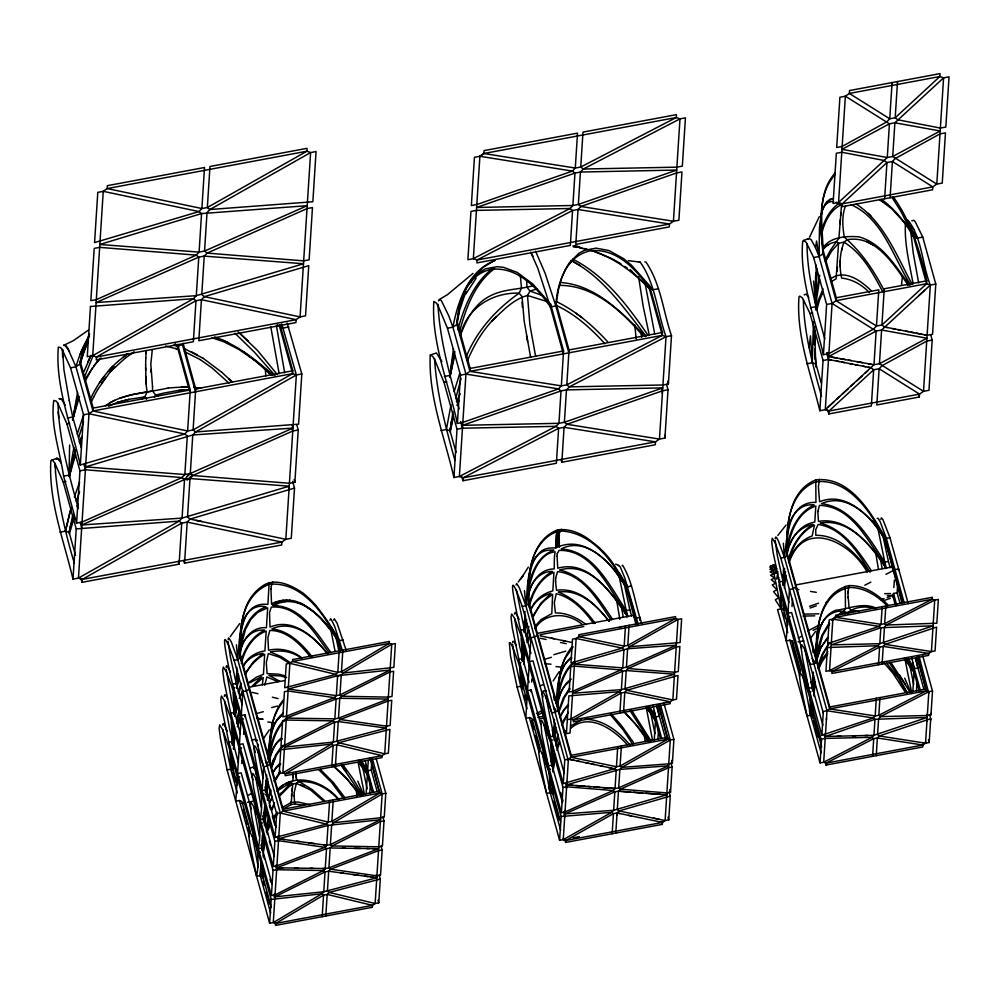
<?xml version="1.0" encoding="UTF-8"?>
<svg xmlns="http://www.w3.org/2000/svg" width="999" height="999" viewBox="0 0 999 999"><rect width="100%" height="100%" fill="white"/><g stroke="black" fill="none" stroke-linecap="round" stroke-linejoin="round"><path stroke-width="1.5" d="M142.333 398.913L144.73 396.94L147.103 392.045L146.016 383.691L145.642 364.997M434.553 358.491C436.575 393.156 445.654 427.097 454.92 460.402M530.656 357.492L524.163 321.041L522.065 296.541L519.118 293.182C494.605 292.22 470.329 305.706 462.05 329.545M557.067 556.318L557.779 568.206C588.723 559.477 609.702 592.157 626.098 612.474C608.616 589.622 593.493 549.637 559.128 550.387L557.355 553.558M237.4 785.139L233.229 770.117L233.267 760.876M262.525 871.228L262.612 878.446L262.774 867.269M55.494 472.065L55.257 463.511M55.245 467.295L55.27 463.536M814.46 334.752L814.51 344.667M145.654 365.022L145.779 357.979M815.684 308.192L816.845 268.531M787.824 624.812L783.653 609.79L783.753 602.447M814.21 330.282L814.36 344.33M813.286 707.379L813.036 718.119L812.949 709.54M57.979 403.084C59.016 439.023 68.819 474.213 78.334 508.653M524.138 631.917L524.325 621.091M553.671 736.763L553.721 733.666M815.671 309.628L816.208 265.097M815.371 289.448L815.609 276.011M858.765 611.5L850.973 610.027L849.1 608.104L847.901 593.156L848.9 585.601C864.11 585.077 877.734 594.243 887.874 604.807M847.901 593.156L847.964 591.308M292.207 425.412L292.957 428.096L190.297 473.514L184.84 474.525L181.955 477.559L82.055 522.065L76.598 523.089L79.945 470.804L66.933 423.876L57.967 403.621L56.144 401.074L53.746 400.474C50.337 425.699 59.99 451.273 63.586 476.148L69.043 475.124L69.63 445.03M281.293 792.856L278.808 795.991L292.957 780.681L293.094 773.089M522.277 661.063L522.452 652.459M551.935 760.289L552.022 755.981M276.973 791.183L287.425 784.54L291.146 783.129L292.732 783.99L291.096 804.607L283.142 809.053M293.007 777.484L293.032 775.948M437.987 304.295C439.76 339.947 449.762 374.75 459.128 408.991M525.549 615.634L524.238 631.518L525.024 611.4M523.414 678.171L523.089 689.123L523.014 681.942M571.765 647.065C557.579 664.697 558.029 688.91 558.054 710.326L555.394 712.175L551.748 712.861C532.542 658.316 547.302 724.924 550.224 736.663L553.871 735.976L554.408 719.292M552.947 783.054L552.722 793.581L550.237 792.694L546.59 793.381L540.022 762.349L538.661 751.96L539.285 748.701L542.095 753.358L548.126 769.58L550.549 769.118M907.229 284.877L907.292 282.505M234.253 711.763L234.44 704.058M263.674 821.24L263.823 815.072M265.534 792.244L265.746 783.303M522.839 644.43L522.377 660.564L523.851 642.881M901.51 284.94L902.409 276.598M376.036 875.087L376.785 877.771L323.763 891.77L321.84 893.793L273.276 922.564L269.63 923.238L271.154 899.437L228.634 746.116L222.49 729.445L219.705 724.887L219.118 728.283L220.517 738.785L227.11 769.917L230.744 769.23L233.229 770.117L233.416 762.662M271.291 907.354L262.737 876.51L262.999 866.083M263.237 857.13L263.311 854.157M232.268 745.429L232.58 734.09M261.85 848.988L261.938 846.153M270.929 588.773L271.528 603.783L273.351 605.569C300.774 605.806 316.795 633.041 330.944 652.622M803.383 299.812C803.845 332.679 812.649 364.897 821.565 396.291M869.405 292.557C861.9 284.74 852.284 279.158 841.633 278.097C839.098 266.371 839.522 253.634 844.03 242.208L847.077 239.76C875.973 234.478 894.18 265.284 908.203 285.19M840.009 262.799L840.059 261.001M263.212 815.983L263.886 818.905L264.061 812.824L263.886 818.905L260.252 819.592L253.596 787.836L252.185 776.935L252.809 773.413C262.55 786.513 262.924 803.958 260.252 819.592M266.009 781.081L265.746 789.872L276.161 827.422M814.585 326.411L815.808 366.995M262.113 845.129L262.025 847.951L258.391 848.626L251.736 816.895L250.299 805.893L250.936 802.409C260.664 815.596 261.089 832.954 258.391 848.626M262.238 840.896L262.4 835.251M831.28 281.631L836.088 278.833L838.573 243.219L836.163 241.77L830.781 243.356L826.448 245.854L822.939 249.588M291.521 796.191L291.608 794.018M922.814 656.156L932.492 691.021L928.845 691.708L926.36 690.809L878.82 715.272L875.174 715.946L873.251 717.969L821.827 735.239L823.351 711.438L826.985 710.751L873.251 717.969L874.962 719.305L873.938 735.314L825.336 736.488L874.962 719.305L927.197 717.444L873.938 735.314L872.015 737.324L823.688 762.225L820.054 762.911L777.534 609.577L781.168 608.903L783.653 609.79L783.915 602.085M813.473 706.942L813.161 716.183L810.676 715.296L807.03 715.971L800.748 685.976L799.412 675.686L800.024 672.377L802.709 676.573L808.566 692.17L810.988 691.72M291.096 804.607L294.717 803.895L294.081 795.728M837.424 267.095L837.237 271.204M836.076 202.223L841.146 204.832L841.42 206.518L838.91 238.237L830.419 250.262L824.837 260.677M145.792 358.017L146.154 350.986L145.991 353.471M807.005 243.918C807.229 276.273 816.158 307.992 824.787 338.911M840.171 223.838L840.359 219.53M783.191 574.999L782.692 585.102L783.578 568.543M812.337 688.611L812.487 685.726M848.9 585.601C816.782 593.631 815.871 635.376 816.633 661.962L813.973 663.811L810.326 664.497L804.457 648.801L801.785 644.642L801.198 648.026L802.547 658.378L808.803 688.299L812.449 687.612L813.411 672.127M813.448 321.765L812.262 362.762L815.996 364.086L821.203 382.867M521.528 671.578L520.729 686.301L526.972 708.828M542.32 753.184L550.237 792.694L550.948 779.445M553.471 706.48L555.394 712.175L555.544 709.253M555.869 703.383C557.792 688.086 557.067 667.32 571.865 658.029M523.613 664.26L524.837 650.399M553.034 772.115L554.732 754.158M231.618 754.682L230.744 769.23L237.35 793.019M270.667 913.173L260.252 875.624L260.951 863.985M265.085 787L265.746 789.872L262.113 790.546L263.636 766.745L267.27 766.071L267.445 763.199M267.695 758.89C269.418 744.08 268.993 725.187 281.93 715.097L276.573 720.354M233.641 748.9L235.027 733.753M263.237 853.833L264.535 840.147M79.508 396.491L72.577 419.942L77.572 392.407M89.623 333.928L83.217 349.188L79.97 364.048L92.982 410.976L187.637 430.969L193.094 429.945L292.632 373.638L296.353 374.975L301.81 373.951L287.163 323.027M73.002 579.12L76.224 528.896L63.212 481.955L54.77 463.111L53.072 460.864L51.798 460.127L50.874 460.676C48.364 500.786 63.886 540.671 73.002 579.12L78.459 578.096L179.158 521.116L182.055 518.094L289.235 486.188L189.985 478.533L184.528 479.557L81.868 524.962L81.119 522.29M80.32 464.997L83.541 414.772L70.517 367.844L62.325 349.9L60.627 347.602L58.329 347.065C55.107 386.863 71.703 426.76 80.32 464.997L184.74 433.991L187.637 430.969L190.26 389.922L177.622 344.318M63.599 345.354L65.797 345.579L67.433 347.615L75.974 366.82L88.998 413.761L78.459 578.096L82.193 579.432L281.843 542.082L285.826 539.31L291.283 538.286L294.505 488.074L292.645 481.368M76.224 528.896L179.158 521.116L181.731 523.126L179.096 564.173L82.005 582.33L82.193 579.432L181.731 523.126L187.188 522.102L281.843 542.082L281.656 544.992L184.553 563.149L183.816 560.464M83.541 414.772L88.998 413.761L92.982 410.976L93.169 408.079L80.157 361.139M184.553 563.149L187.188 522.102L190.072 519.08L294.505 488.074M233.853 727.447L232.392 743.493L233.304 723.326M235.889 697.052L234.253 714.447L235.177 694.255M376.123 758.403L385.789 793.268L382.155 793.955L379.67 793.069L331.868 821.39L328.234 822.065L282.954 811.151L240.422 657.829C240.434 633.641 239.086 602.797 261.214 586.975C274.001 576.448 291.97 585.339 303.559 593.481A121.129 103.584 3.7 0 1 316.134 605.706C326.461 619.18 337.437 633.291 340.746 650.312M241.808 763.411L242.008 760.264M243.669 734.365L243.868 731.218M244.792 716.708L244.917 714.772L241.283 715.446L242.807 691.645L246.441 690.971L249.101 689.11L249.226 687.175L284.128 680.656M256.618 876.31C259.465 860.963 258.316 844.267 249.213 831.28L248.626 834.677L250.012 845.179L256.618 876.31L260.252 875.624L262.737 876.51L262.45 869.33M260.252 875.624L261.201 860.751M263.049 836.613L261.9 849.887L263.162 830.181M265.21 804.994L263.761 820.841L264.935 802.622M266.696 779.57L265.622 791.807L266.696 774.987M92.982 410.976L292.632 373.638L292.819 370.741L280.17 325.137M281.743 323.926L296.353 374.975L285.826 539.31L190.072 519.08L187.512 517.07L189.985 478.533L192.869 475.512L292.769 431.006L298.226 429.982L296.74 424.612M296.353 374.975L195.654 431.955L192.77 434.977L190.297 473.514L192.869 475.512L289.423 483.279L294.88 482.255L298.226 429.982M301.81 373.951L298.601 424.175L195.654 431.955L193.094 429.945L195.717 388.898L183.079 343.294M271.403 895.566L273.014 870.404L230.494 717.07L224.275 700.449L221.441 696.016L220.791 699.5L222.228 710.501L228.883 742.245L271.403 895.566L275.05 894.892L323.326 870.554L325.262 868.543L328.896 867.856L378.646 848.725L330.169 847.976L326.523 848.651L276.785 867.781L276.036 865.097M273.264 866.533L274.875 841.358L232.355 688.024L226.124 671.365L223.314 667.02L222.677 670.554L224.088 681.443L230.744 713.199L273.264 866.533L276.91 865.846L324.812 847.314L326.748 845.304L330.382 844.617L380.507 819.692L328.022 825.424L278.646 838.735L277.897 836.063M275.125 837.487L276.648 813.686L234.128 660.351C215.21 606.63 229.72 672.789 232.605 684.153L275.125 837.487L326.311 824.088L328.234 822.065L329.62 800.511M228.072 639.372L228.671 637.861L231.331 641.957L237.762 659.677L280.294 812.999L273.276 922.564L275.761 923.451L372.477 905.356L375.137 903.508L378.771 902.834L380.294 879.033L379.183 875.012M275.637 925.386L275.761 923.451L323.551 895.129L327.185 894.442L372.477 905.356L372.352 907.292L275.637 925.386L274.887 922.701M276.648 813.686L280.294 812.999L282.954 811.151L283.079 809.215L240.547 655.881M337.275 637.799L340.272 650.998M322.178 916.682L323.551 895.129L321.84 893.793L271.154 899.437M321.84 893.793L323.763 891.77L325.037 871.89L323.326 870.554L276.661 869.717L273.014 870.404M280.294 812.999L326.311 824.088L328.022 825.424L326.748 845.304L324.812 847.314L278.521 840.671L274.875 841.358M331.755 766.995L333.142 745.441L331.431 744.105L280.744 749.762L279.221 773.563L282.854 772.876L331.431 744.105L333.354 742.082L386.376 728.096L338.274 721.528L334.628 722.202L284.515 747.14L333.354 742.082L334.628 722.202L332.917 720.866L286.251 720.042L282.605 720.716L280.994 745.891L284.628 745.204L332.917 720.866L334.84 718.855L338.486 718.169L388.236 699.05L339.76 698.289L336.114 698.975L286.363 718.094L334.84 718.855L336.114 698.975L334.403 697.639L288.112 690.996L284.465 691.67L282.854 716.845L286.488 716.158L334.403 697.639L336.338 695.616L339.972 694.942L390.097 670.004L337.612 675.736L288.224 689.06L336.338 695.616L337.612 675.736L335.901 674.4L289.885 663.324L286.238 663.998L284.715 687.799L335.901 674.4L337.824 672.389L341.458 671.703L389.26 643.381L391.745 644.268L395.379 643.593L393.856 667.394L343.169 673.039L341.246 675.062L337.612 675.736M339.198 650.824L337.824 672.389L292.545 661.475L289.885 663.324L282.854 772.876L285.339 773.763L382.068 755.681L384.727 753.833L388.361 753.146L389.885 729.345L338.711 742.744L336.775 744.767L333.142 745.441L285.339 773.763L285.214 775.699L381.943 757.617L382.068 755.681L336.775 744.767L335.402 766.32M325.811 915.996L327.185 894.442L329.121 892.432L380.294 879.033M333.254 799.837L331.868 821.39L333.579 822.726L380.631 817.756L384.265 817.07L385.789 793.268M341.246 675.062L339.972 694.942L341.683 696.278L388.361 697.115L391.995 696.428L393.606 671.266L389.972 671.94L341.683 696.278L339.76 698.289L338.486 718.169L340.197 719.505L386.501 726.161L390.134 725.474L391.745 700.299L388.112 700.986L340.197 719.505L338.274 721.528L337 741.408L338.711 742.744L384.727 753.833L391.745 644.268L343.169 673.039L341.458 671.703L342.844 650.149M366.034 795.416L368.281 760.401M369.767 793.256L370.342 784.365M377.197 791.595L371.253 770.129L371.815 761.213M282.954 811.151L379.67 793.069L370.866 758.94M372.477 759.078L382.155 793.955L375.137 903.508L329.121 892.432L327.41 891.096L328.683 871.215L330.607 869.192L378.521 850.661L382.155 849.987L381.044 845.966M382.155 849.987L380.544 875.161L376.91 875.836L330.607 869.192L328.896 867.856L330.169 847.976L332.093 845.953L380.382 821.628L384.016 820.941L382.904 816.92M384.016 820.941L382.405 846.116L378.771 846.79L332.093 845.953L330.382 844.617L331.656 824.737L333.579 822.726L382.155 793.955M644.842 261.913L645.916 262.05C660.801 283.616 663.124 311.413 671.49 335.676L666.033 336.7L662.3 335.364L566.795 384.852L561.338 385.876L469.93 371.341L456.918 324.4L457.092 321.503L459.515 308.079L462.574 296.928L466.246 288.037L470.454 281.044L475.099 275.649L485.502 268.831L497.19 266.671L503.508 267.32L517.22 272.415L532.692 283.928L550.561 304.021L563.573 350.961L561.338 385.876L558.441 388.898L462.849 422.402L457.392 423.426C448.801 384.078 431.081 342.195 433.853 301.411L436.376 303.072L438.274 306.218L447.465 328.196L460.477 375.137L457.392 423.426M453.921 477.522L457.018 429.233L443.993 382.292L434.577 359.453L432.679 356.356L430.257 355.02C428.184 396.378 444.805 437.687 453.921 477.522L459.378 476.498L556.043 426.336L558.941 423.314L564.398 422.29L662.749 387.887L566.47 389.885L561.013 390.909L462.662 425.312L461.913 422.627M438.399 300.824L440.134 299.625L441.521 300.936L448.726 315.759L452.922 327.185L465.934 374.113L459.378 476.498L463.111 477.834L655.481 441.858L659.465 439.073L664.922 438.062L668.019 389.772L666.533 384.403M479.895 156.294L473.339 258.666L477.06 260.002L669.43 224.026L673.426 221.254L678.883 220.23L681.967 171.94L676.523 172.964L580.918 206.468L578.021 209.49L572.564 210.514L477.06 260.002L476.873 262.912L570.329 245.429L572.564 210.514L570.004 208.504L476.423 210.389L470.966 211.401L467.882 259.69L473.339 258.666L570.004 208.504L572.889 205.482L578.346 204.458L676.698 170.055L580.419 172.053L574.962 173.077L476.61 207.48L572.889 205.482L574.962 173.077L572.402 171.079L479.895 156.294L474.438 157.305L471.341 205.594L476.798 204.57L572.402 171.079L575.287 168.044L580.744 167.033L676.261 117.532L679.982 118.869L685.439 117.845L682.342 166.134L676.885 167.158L583.316 169.031L580.744 167.033L582.979 132.105L676.448 114.635L676.261 117.532L483.878 153.509L479.895 156.294L483.878 153.509L575.287 168.044L577.522 133.129L484.065 150.612L483.878 153.509M457.018 429.233L462.475 428.209L556.043 426.336L558.616 428.334L556.381 463.261L462.924 480.731L463.111 477.834L558.616 428.334L564.073 427.322L655.481 441.858L655.294 444.755L561.838 462.237L561.088 459.552M460.477 375.137L465.934 374.113L469.93 371.341L470.117 368.444L457.092 321.503M663.873 703.171L673.913 739.385L670.267 740.059L667.782 739.173L620.079 766.046L616.445 766.733L571.066 757.267L528.546 603.933C527.772 577.959 529.095 540.971 557.629 529.882C570.129 528.184 582.954 534.115 592.382 542.12C618.518 561.201 630.794 593.518 636.563 624.213M563.386 353.858L550.374 306.93L550.561 304.021M527.297 694.48L525.774 718.281L529.408 717.594L531.893 718.481L540.222 748.526M529.158 665.434L527.547 690.596L531.181 689.922L540.759 724.462M531.056 691.857L531.181 689.922M531.68 682.055L531.88 678.908M568.843 352.847L555.831 305.906L558.453 289.635L561.513 278.534L565.197 269.655L569.393 262.65L579.058 253.184L584.415 250.362L596.091 248.139L609.065 250.587L623.576 258.616L631.58 265.322L649.475 285.527L662.487 332.455L662.3 335.364L469.93 371.341M561.838 462.237L564.073 427.322L566.957 424.288L662.562 390.784L668.019 389.772M556.018 302.997L569.03 349.937L566.795 384.852L569.355 386.863L662.936 384.977L668.393 383.966L671.49 335.676M559.615 840.309L561.138 816.508L518.618 663.186L512.599 646.965L510.439 642.844L509.353 642.607L510.514 655.956L517.095 686.987L559.615 840.309L563.249 839.635L611.725 812.312L613.661 810.289L666.758 794.842L618.468 791.183L614.835 791.87L564.897 813.898L613.661 810.289L614.835 791.87L613.124 790.534L566.633 786.787L562.999 787.474L561.388 812.637L565.022 811.962L613.124 790.534L615.047 788.511L618.693 787.836L668.618 765.796L619.867 769.405L566.758 784.852L615.047 788.511L616.233 770.079L614.522 768.743L568.406 759.115L564.772 759.802L563.249 783.603L614.522 768.743L616.445 766.733L617.732 746.628M564.685 817.319L563.661 811.812M566.533 788.361L565.521 782.766M568.319 760.601L525.886 605.781L519.38 587.837L516.67 583.553L516.046 584.964M669.155 792.082L670.279 796.103L668.756 819.904L665.109 820.579L662.449 822.427L565.734 840.521L563.249 839.635L568.406 759.115L571.066 757.267L667.782 739.173L658.99 705.057M563.249 839.635L563.349 838.149M565.022 811.962L565.122 810.389M566.883 782.916L566.982 781.43M615.796 833.066L617.082 812.961L662.449 822.427L662.325 824.362L565.609 842.457L565.734 840.521L613.436 813.648L617.082 812.961L619.917 813.561M571.066 757.267L571.191 755.331L528.671 601.997M625.386 583.916L636.026 624.65M626.673 616.907L626.223 610.539L618.781 574.512M612.15 833.753L613.436 813.648L611.725 812.312L561.138 816.508M619.88 713.111L621.166 693.006L619.455 691.67L568.868 695.866L566.408 733.641L570.042 732.954L576.136 638.473L578.796 636.625L675.511 618.531L677.996 619.43L681.643 618.743L680.119 642.544L629.52 646.74L627.597 648.763L574.487 664.21L622.777 667.869L626.423 667.195L676.348 645.167L627.597 648.763L626.423 667.195L628.134 668.531L674.612 672.265L678.259 671.59L679.869 646.415L676.223 647.102L628.134 668.531L626.198 670.541L622.564 671.228L572.627 693.256L621.378 689.66L674.487 674.2L626.198 670.541L625.024 688.973L626.735 690.309L672.839 699.937L676.485 699.263L678.009 675.461L626.735 690.309L624.812 692.332L621.166 693.006L573.463 719.879L570.978 718.993L567.345 719.667M625.461 625.986L624.175 646.091L622.252 648.101L570.978 662.961L572.502 639.16L576.136 638.473L622.252 648.101L623.963 649.437L622.777 667.869L620.854 669.892L572.752 691.32L569.118 691.995L570.729 666.832L574.363 666.146L620.854 669.892L622.564 671.228L621.378 689.66L619.455 691.67L570.978 718.993M649.475 285.527L649.288 288.424L662.3 335.364M671.016 763.036L672.14 767.057L668.493 767.731L620.404 789.173L618.468 791.183L617.295 809.615L619.005 810.951L665.109 820.579L670.267 740.059L660.601 705.194M623.513 712.437L624.812 692.332L670.179 701.785L672.839 699.937L677.996 619.43L629.52 646.74L627.809 645.404L624.175 646.091L578.796 636.625L578.921 634.69L675.636 616.595L675.511 618.531L627.809 645.404L629.095 625.299M621.378 745.941L620.079 766.046L621.79 767.382L668.743 763.86L672.389 763.186L673.913 739.385M639.872 620.317L640.072 617.345L636.425 618.031L633.94 617.132L634.065 615.197L537.35 633.291L537.225 635.227L534.565 637.075L530.931 637.762L529.408 661.563L533.041 660.876L543.031 696.927M662.374 393.806L661.825 388.112M666.033 336.7L659.465 439.073L566.957 424.288L564.398 422.29L566.47 389.885L569.355 386.863L666.033 336.7C657.28 312.312 655.544 283.753 640.209 262.163L628.359 260.639M664.922 438.062L665.122 435.04M654.245 740.047L655.731 716.932L653.009 705.294M657.891 739.372L658.553 729.008M670.267 740.059L621.79 767.382L619.867 769.405L618.693 787.836L620.404 789.173L666.882 792.906L670.529 792.232L672.14 767.057M876.31 698.264L875.174 715.946L829.645 708.903L787.125 555.569C786.675 529.345 786.825 491.67 815.758 479.895C848.888 476.036 870.042 510.764 883.965 535.551L902.646 602.884M791.995 606.568L792.482 599.125M790.159 616.62L787.736 617.07L786.213 640.871L789.847 640.184L792.332 641.083L792.207 643.019L795.117 642.469M893.218 196.778C911.175 221.716 920.029 251.186 926.772 280.831L926.585 283.741L881.93 325L876.473 326.011L836.076 300.662L823.064 253.734C823.188 227.422 815.546 194.455 835.201 172.964M819.829 410.714L823.051 360.489L810.027 313.561L802.509 298.027L799.824 296.091L798.988 296.915C796.066 335.577 810.913 373.788 819.829 410.714L825.286 409.702L829.008 411.026L919.517 394.106L923.513 391.321L928.97 390.309L932.179 340.085L930.693 334.715M823.413 354.682L826.635 304.458L813.623 257.53L806.181 242.282L803.533 240.484L802.697 241.333C799.4 279.77 814.797 317.932 823.413 354.682L828.87 353.671L873.588 329.046L876.473 326.011L878.795 289.81L836.263 297.764L836.076 300.662L832.092 303.446L826.635 304.458M813.623 257.53L819.068 256.506L815.584 247.789L816.558 241.021L819.068 256.506L832.092 303.446L825.286 409.702L873.988 364.735L879.445 363.723L926.91 338.199L881.605 330.032L876.148 331.044L828.683 356.568L827.572 352.547M868.443 367.245L871.103 367.769L873.675 369.767L871.353 405.981L828.82 413.936L829.008 411.026L873.675 369.767L879.132 368.756L882.017 365.721L926.722 341.109L932.179 340.085M821.478 740.596L779.058 585.776L779.657 579.982M823.251 712.924L780.831 558.104L774.949 542.407L772.277 538.249L771.69 541.645L773.039 551.997L779.307 581.905L821.827 735.239L821.915 733.753M820.154 761.425L820.054 762.911L821.578 739.11L825.211 738.423L872.015 737.324L873.725 738.661L877.359 737.986L922.889 745.029L925.549 743.181L929.195 742.494L929.282 741.008M775.187 538.623L775.761 537.025L776.36 537.35L778.308 540.696L784.465 557.43L826.985 710.751L823.688 762.225L826.173 763.111L922.889 745.029L922.764 746.965L826.048 765.047L825.311 762.374M826.41 719.68L826.51 718.194M826.048 765.047L826.173 763.111L873.725 738.661L872.589 756.343M826.985 710.751L829.645 708.903L829.769 706.967L787.249 553.633M884.627 198.764L886.95 162.55L884.377 160.539L841.782 152.248L836.325 153.272L833.104 203.496L838.561 202.472L842.282 203.808L932.791 186.875L936.787 184.103L942.244 183.079L945.466 132.867L940.009 133.878L895.291 158.504L892.407 161.526L886.95 162.55L842.282 203.808L842.095 206.706L932.604 189.785L932.791 186.875L892.407 161.526L890.084 197.74M892.07 82.592L889.747 118.794L886.862 121.828L842.145 146.441L836.687 147.465L839.909 97.24L845.366 96.216L849.362 93.444L939.872 76.523L943.593 77.847L949.05 76.836L945.828 127.048L940.371 128.072L897.776 119.78L895.204 117.77L889.747 118.794L849.362 93.444L849.537 90.547L940.047 73.614L939.872 76.523L895.204 117.77L897.527 81.568M883.965 535.551L902.097 603.321M877.671 527.31L884.802 562.175L885.251 568.543M878.458 664.747L879.595 647.065L877.884 645.729L827.447 647.514L825.923 671.316L829.557 670.629L877.884 645.729L879.807 643.706L933.066 625.836L880.831 627.709L831.205 644.892L879.807 643.706L880.831 627.709L879.12 626.373L832.854 619.155L829.22 619.842L827.696 643.643L879.12 626.373L881.043 624.35L884.689 623.676L932.229 599.213L934.714 600.099L938.361 599.425L936.837 623.226L886.4 625.012L884.689 623.676L885.813 605.981M882.179 606.668L881.043 624.35L835.514 617.307L832.854 619.155L829.557 670.629L832.042 671.515L928.758 653.433L931.418 651.573L935.064 650.898L936.587 627.097L885.151 644.367L883.228 646.39L879.595 647.065L832.042 671.515L831.917 673.451L928.633 655.369L928.758 653.433L883.228 646.39L882.092 664.073M876.235 755.669L877.359 737.986L879.282 735.963L930.718 718.693L929.594 714.672M879.957 697.577L878.82 715.272L880.531 716.608L927.322 715.509L930.968 714.822L931.056 713.336M911.812 220.816L913.81 220.317L915.321 221.878L922.764 237.113L935.776 284.053L930.319 285.077L926.585 283.741L913.573 236.8L913.76 233.903M893.231 597.34L893.481 593.468L897.114 592.782L897.601 585.352M893.868 587.512L894.342 580.082M898.551 570.466L898.65 568.98L895.004 569.667L885.951 574.338M919.33 397.003L919.517 394.106L879.132 368.756L876.81 404.957L919.33 397.003L918.593 394.318M930.319 285.077L923.513 391.321L879.445 363.723L881.605 330.032L930.319 285.077C921.965 264.248 922.352 238.424 908.079 220.329L906.967 220.18M935.776 284.053L932.554 334.278L927.097 335.289L924.437 334.777M912.824 691.783L914.31 668.568L911.775 657.579M916.458 691.096L917.132 680.681M829.645 708.903L926.36 690.809L917.569 656.693M926.985 720.866L927.072 719.38M928.758 693.194L919.18 656.83M925.648 741.695L925.549 743.181L879.282 735.963L877.572 734.627L878.608 718.618L880.531 716.608L928.845 691.708L925.549 743.181L922.664 742.732M927.322 715.509L927.422 714.01M930.618 720.179L930.718 718.693L929.195 742.494L928.446 739.809M930.968 714.822L932.492 691.021M616.932 815.234L617.082 812.961L619.005 810.951L670.279 796.103M815.758 479.895L815.958 502.385C788.973 501.448 785.876 535.889 787.125 555.569L784.465 557.43L780.831 558.104M819.392 479.208L818.406 486.763L819.592 501.71C846.965 490.771 870.629 516.883 883.84 537.487L886.325 538.374L889.972 537.687L908.228 603.533M845.254 586.288L845.454 608.778L843.693 611.388L836.812 615.609M522.377 660.564L523.551 644.929M553.046 751.323L551.985 765.534L553.209 750.686M524.238 631.518L525.362 616.57M554.87 722.951L553.858 736.425L554.732 725.124M787.761 632.679L781.168 608.903L782.205 595.142M784.377 588.249L785.838 575.387M811.712 701.535L810.676 715.296L813.161 716.183L812.886 709.078M813.785 696.016L815.346 681.78M845.191 613.96L845.329 612.449L843.693 611.388C831.081 609.552 821.103 620.142 818.73 631.73M814.185 661.063L813.973 663.811L816.633 661.962C816.907 644.53 816.121 618.219 835.626 610.289C849.138 608.828 863.236 601.898 876.535 608.329M814.61 655.556L817.956 634.427M552.672 746.665L552.01 765.022L548.364 765.696L541.833 734.39L540.709 720.654L541.783 720.629L543.868 724.312L549.987 740.534L552.41 740.084M234.253 714.447L235.502 699.475M232.392 743.493L233.679 728.009M263.761 820.841L265.01 805.868M261.9 849.887L263.187 834.402M236.239 683.965L237.337 671.003M265.622 791.807L266.721 778.845M552.984 771.203L554.607 758.641M236.888 667.369L236.239 683.478L242.145 704.757M233.391 749.163L233.766 745.017M272.814 581.893L271.253 586.238M263.274 851.41L264.635 841.583M840.609 215.834L840.921 212.612M813.636 692.707L814.01 688.561M816.608 273.127L815.671 300.711M269.168 582.542L267.882 604.457C239.985 600.874 239.385 639.21 240.422 657.829L237.762 659.677L234.128 660.351M815.684 275.349L815.946 272.64M815.634 305.682L819.542 279.533M552.884 766.595L553.296 762.549M267.944 754.582L268.818 746.078M905.519 222.702C904.107 243.306 909.49 263.711 913.148 283.828M784.327 569.243L782.816 583.166L784.627 568.443M809.153 347.677L810.451 335.876L812.262 362.762L806.805 363.773M812.324 689.547L813.835 675.636M812.499 688.074L813.71 677.722M237.537 670.217L236.251 683.878L237.962 673.826M294.156 792.569L296.378 783.328L298.426 781.755C313.898 780.144 328.284 788.386 338.436 799.462M522.514 660.127L524.5 645.591M552.022 766.52L553.583 754.595M262.337 684.79L263.224 677.597L253.009 686.325M291.845 791.183L292.22 788.348M447.465 328.196L452.922 327.185L456.918 324.4C458.042 302.685 466.521 274.575 490.821 269.455C516.558 265.971 537.15 287.587 550.374 306.93L555.831 305.906C557.03 284.191 565.546 256.243 589.735 250.949C615.509 247.29 636.126 269.043 649.288 288.424L653.009 289.76L658.466 288.736M456.043 452.347L450.087 430.894L451.248 421.765M523.926 631.83L525.636 619.78M553.995 733.716L555.394 724.65M524.862 631.793L526.61 619.517M554.17 739.722L555.869 727.447M232.667 743.381L234.515 730.306M262.175 849.774L264.023 836.7M450.037 376.773L451.61 364.785M557.629 529.882L556.468 534.415L555.731 547.827L548.801 548.139A39.236 24.513 43.8 0 0 541.446 550.998C526.873 563.823 528.808 586.388 528.546 603.933L525.886 605.781L522.252 606.468C503.046 551.923 517.807 618.531 520.729 630.269L563.249 783.603M234.315 713.473L236.201 701.498M264.635 813.898L263.624 821.353L265.971 806.393M264.385 822.901L266.446 809.215M234.877 716.508L237.2 701.298M265.622 791.707L267.732 778.783M236.676 688.373L238.699 675.212M266.184 794.767L268.207 781.605L267.42 785.963M816.508 290.809L815.646 296.915L819.754 275.262M525.087 632.642L526.71 623.301M554.37 740.584L555.968 730.943M440.909 430.581L446.366 429.558L450.087 430.894L452.972 411.613M820.716 217.108L821.553 213.249L819.48 227.522L819.068 256.506L823.064 253.734C821.016 227.822 816.445 196.391 834.752 174.9M783.378 584.502L785.526 571.565M812.886 690.896L814.747 679.395M235.339 715.983L237.05 706.793M264.373 825.399L266.558 813.186M555.644 577.959L557.579 571.615C583.628 574.55 597.727 600.611 611.076 620.004M69.043 475.124L73.926 447.302M234.241 740.833L235.127 735.202M266.371 795.928L268.269 785.751M283.241 807.017L291.159 802.459L291.358 801.161M523.976 659.24L525.099 652.247M152.285 349.862L150.812 364.073L152.535 386.601M257.58 745.766L258.179 744.255M880.818 519.368L881.418 517.844L882.916 519.592L889.972 537.687M786.638 553.496C789.697 535.139 796.091 512.649 815.821 506.056L814.797 522.065C798.413 524.925 789.123 540.646 786.775 555.956M224.275 696.328L224.887 694.68L225.537 695.054L227.597 698.626M222.577 725.137L223.164 723.576L223.776 723.95L227.335 731.305M264.76 685.227L266.87 676.935L277.972 681.693M816.096 310.027L818.031 300.874L823.076 288.811M527.859 595.304C530.019 578.908 537.512 553.434 555.182 551.81C553.896 557.405 554.52 563.236 554.145 568.918C538.036 569.08 529.482 585.114 527.834 599.25M545.554 691.358L545.754 690.234M557.867 698.813C560.352 685.614 563.748 670.853 574.912 662.15M773.413 566.308L774 564.76L774.612 565.109L776.56 568.481L774.725 573.851L778.021 571.915M802.921 672.689L803.508 671.153M524.025 654.807L524.5 652.11M446.366 429.558L451.048 404.607M514.46 614.135L515.059 612.424L515.671 612.699L519.168 619.505M72.915 419.917L75.287 406.755M450.174 432.305L453.471 416.208M787.512 531.893L784.465 557.43L783.366 543.256M512.637 642.469L512.837 641.37L513.873 641.433L515.846 644.892M240.235 649.163L245.392 629.72L250.749 619.517L257.667 612.412L267.67 607.792L266.408 627.759C252.272 626.373 242.495 639.135 240.534 651.897M269.218 758.328C271.453 746.078 274.138 733.079 282.342 723.264M777.746 573.339L776.685 579.045L778.87 577.734M69.518 476.411L71.816 464.36M456.918 324.4L459.59 310.252L465.934 291.533M449.925 376.86L454.857 351.523M526.523 639.822L528.708 629.932M556.031 746.216L558.216 736.325M82.605 350.512L79.97 364.048L75.974 366.82L70.517 367.844M75.499 555.282L69.181 532.492L70.929 523.464M333.703 620.104L334.353 618.768L337.15 623.351L346.041 649.949M453.521 348.663L449.825 375.462L444.368 376.486M236.788 723.313L239.036 713.536M266.283 829.707L269.318 817.382M329.92 620.242L330.532 618.818L331.181 619.293L334.715 626.548L342.407 650.636M59.99 532.18L65.447 531.156L69.181 532.492L72.84 514.76M450.087 430.894L453.459 414.597M237.55 685.202L238.761 679.357M449.95 376.923L454.732 355.432M816.608 657.167L822.726 635.514L829.682 623.513M241.496 627.697L239.31 639.697L237.762 659.677L236.413 644.792M455.694 398.514L461.101 378.421M269.143 762.437C271.041 753.571 273.651 743.681 281.356 738.049M786.65 548.089C789.859 531.043 797.439 512.674 814.185 504.994C800.898 503.034 791.033 514.747 788.773 526.748M816.445 653.146L821.752 635.639L829.32 622.652M452.922 327.185C457.792 301.473 468.106 270.704 494.93 260.577M527.897 589.66C530.794 573.963 537.412 555.931 553.908 550.199C525.324 547.215 528.059 587.862 525.886 605.781L524.475 590.609M558.079 693.031C560.639 681.743 564.522 669.78 573.738 662.137M452.135 361.8L452.809 358.803M816.77 309.99L819.567 299.912L823.051 292.32M69.193 476.56L75.474 449.887M240.384 643.556C243.394 628.658 250.537 612.175 266.071 606.893C255.457 603.833 245.554 611.95 243.207 622.065M269.543 751.398C272.24 739.485 276.124 726.673 285.976 718.681M526.273 636.263L528.871 626.51M555.781 742.657L557.991 734.203M816.608 660.976L820.541 648.426L827.484 637.474M72.577 419.942L77.66 399.538M841.62 250.424L842.169 248.214M236.563 719.804L239.223 710.164M266.071 826.185L268.731 816.558M529.195 607.167C532.442 592.994 539.922 578.346 553.946 572.327L552.809 590.896C543.006 593.344 534.415 600.199 530.831 609.777M557.917 702.709C560.002 693.893 563.161 684.14 571.291 679.083M69.368 533.903L74.126 517.757M527.947 596.141L528.583 593.668M236.251 707.879L236.938 705.269M822.464 230.732L821.777 233.341C824.562 222.04 830.119 210.127 841.146 204.832M457.854 329.682C464.285 306.718 473.626 282.255 493.693 267.794M459.565 331.506C465.871 308.366 474.537 283.404 494.592 268.569M238.873 693.331L241.159 685.264M269.867 794.118L268.381 799.724L271.054 790.434M238.274 692.182L240.996 683.066M267.133 788.036L267.807 785.576M267.407 799.962L270.504 789.46M77.273 498.351L76.448 501.336L79.57 491.558M69.181 532.492L73.514 516.758M69.256 476.548L75.612 454.657M241.346 663.473C244.668 649.949 252.46 636.138 266.196 631.118L264.897 650.898C255.919 652.222 247.29 657.404 243.494 665.896M77.66 399.538L78.446 396.79M241.92 626.236L242.757 623.289M269.243 759.29L269.905 756.98M788.573 561.987C792.082 547.04 800.149 532.042 814.497 525.099L812.137 535.988C802.172 539.36 794.742 547.789 790.471 557.167M818.081 668.381L822.926 654.22L828.883 644.08M454.17 391.596L459.815 373.226M817.844 666.258L821.965 654.732L829.345 642.557M77.248 434.19L83.704 414.485M78.621 437.824L83.579 421.803M786.975 552.597L788.423 547.964M816.832 657.829L821.028 647.04L828.371 637.474M528.983 604.67C532.455 591.246 540.072 578.446 552.36 571.416C540.434 571.328 531.568 581.318 529.033 592.282M558.478 711.063L563.424 697.864L569.605 688.211M559.415 710.751L564.385 697.602L569.942 689.048M821.69 230.307C824.587 219.98 829.819 209.802 838.76 203.484M75.974 366.82C79.208 356.056 83.042 345.254 89.56 335.989M237.387 726.81L241.371 717.282M558.091 700.062C560.239 692.906 563.448 685.351 570.054 681.243M526.898 642.544L529.982 634.377M556.818 747.677L559.49 740.771M84.203 377.709L93.157 355.532M241.134 660.951C244.718 648.226 252.46 636.176 264.61 630.219C252.685 628.733 243.244 638.498 240.734 649.425M237.312 724.175L240.035 717.419M271.041 766.183L275.662 754.932L281.88 745.941M266.396 831.805L269.543 823.813L267.67 828.084M556.893 750.361L559.54 743.318M86.688 344.318L79.97 364.048L83.479 352.06L88.461 340.921L87.213 343.219M789.11 557.192C792.931 543.868 801.223 531.905 812.949 524.35C802.472 526.436 793.618 533.99 789.934 544.03M74.313 497.19L78.596 484.99M270.23 755.818C272.415 749.163 275.799 742.12 282.342 738.81M82.592 350.512L89.073 335.489M848.413 613.361L848.139 614.073L848.975 611.763C856.118 606.418 866.42 605.981 874.837 608.541M460.514 335.377C466.071 319.618 474.875 303.396 490.509 295.754C503.933 288.786 519.468 289.698 533.691 285.539M528.234 641.495L530.032 636.925M459.802 335.002L461.476 330.719M79.583 443.369L81.806 437.762M845.579 205.732C841.633 215.684 842.544 226.91 844.367 237.213C861.5 252.048 874.287 271.041 884.49 291.121M239.223 698.239L243.019 690.471M789.085 562.812C803.583 517.47 851.26 542.295 867.144 572.14M818.593 669.205L821.915 661.862L827.784 653.596M239.797 697.252L242.932 690.197M269.305 803.646L272.44 796.59M78.596 484.977L79.645 482.405M83.804 371.953L91.046 355.307L87.762 362.212M272.215 762.699L273.888 758.591M274.837 758.453L271.591 767.207L276.623 754.807L282.992 745.953L280.682 748.613M456.955 405.432L459.065 400.349M848.451 588.261L848.763 587.512C863.835 586.962 877.397 595.854 887.599 606.181M788.636 561.575L790.022 558.266M818.606 666.87L821.965 659.69L827.871 651.56M267.72 830.681L270.879 823.676M561.95 725.187L567.12 715.247M271.378 809.315L274.475 802.784M822.539 210.09C823.963 205.294 828.221 200.587 833.666 201.623M832.916 198.514C813.261 206.531 822.964 238.162 823.064 253.734M271.765 810.264L273.564 806.156M456.343 401.735L460.289 393.806M80.032 354.32L87.999 338.249M467.445 360.739C473.376 346.491 481.118 332.842 491.57 321.416C502.172 311.426 513.124 299.188 527.509 295.492L547.052 301.548M466.171 356.905C476.773 330.756 496.253 309.278 519.118 293.182L521.478 288.212L520.454 276.611M271.641 751.947L274.7 745.941M91.084 402.56L93.656 397.04M90.185 399.5C96.853 385.289 105.931 372.065 117.72 361.613M530.319 610.889C533.816 602.022 541.858 595.654 551.023 593.394L541.246 602.809L532.629 616.445M559.827 717.282L564.41 709.627L568.581 705.506M560.339 716.171L563.636 709.964L567.544 705.219M81.868 436.7L79.308 442.033L81.881 436.713M825.836 260.939L831.78 250.936L838.573 243.219L844.03 242.208C862.374 253.434 872.839 273.227 882.654 291.608M85.577 380.519L92.208 368.032M269.755 802.085L271.366 798.775M562.137 722.839L568.281 712.299M819.292 216.646L809.515 237.275M533.616 616.046L537.612 608.853M821.078 625.337L822.589 622.34M272.465 773.288L275.786 767.694L279.708 763.523M93.656 397.015L97.577 389.685M245.117 673.538L253.247 661.912L263.099 653.358C255.12 654.495 247.402 658.741 243.494 666.008M273.988 781.131L280.257 771.191M465.696 294.218L476.186 278.172M245.454 674.512C249.638 666.008 256.418 658.89 264.685 654.258L263.449 674.288L256.281 677.247L248.639 682.592M276.91 777.359L274.95 780.906L280.594 772.115M76.861 506.481L78.284 503.946M826.86 258.816L829.158 254.795M154.433 397.24L155.682 395.042L164.348 392.969L178.396 390.434L189.173 389.835M86.051 377.759L98.651 359.49M553.121 681.006L559.04 671.803M470.629 282.63L471.978 280.407M824.687 204.758L827.397 201.049M97.577 389.672L110.265 371.753L125.724 357.692M822.464 248.838C829.482 236.601 846.19 236.039 858.678 236.763C882.467 243.207 895.891 266.908 909.764 285.277M518.181 582.092L523.214 575.287L520.404 579.495M272.989 772.389L276.536 767.569L280.707 764.048M263.661 738.311L269.255 729.944M521.665 577.672L528.309 567.145M239.76 623.551L230.232 636.638M99.475 382.829L103.671 376.885M786.076 524.999L777.809 535.464M815.584 631.393L811.001 637.774M101.623 383.129L105.832 377.185M273.664 818.98L277.435 814.21M473.514 278.122L483.304 267.257L495.492 259.827M534.89 626.311L541.158 619.517L551.785 613.686L552.622 594.355L545.354 599.837A39.211 32.08 -57.4 0 0 537.587 608.828M564.385 732.704L565.884 730.731M273.701 816.732L277.522 812.125M534.902 628.758C545.392 611.525 568.294 612.487 582.442 624.562M184.178 479.932L190.047 473.501M283.354 699.912C268.706 717.707 270.117 742.557 269.93 764.21L267.27 766.071L265.359 760.376M283.154 701.585C268.918 718.843 268.793 743.031 269.93 764.21C270.23 747.302 268.344 725.012 283.104 713.174M93.431 366.158L101.074 357.904M573.089 646.877L565.059 658.353A95.517 81.681 3.7 0 0 560.014 673.301L557.892 687.662L558.054 710.326C558.304 692.782 556.393 670.229 570.941 657.392M279.932 795.753L288.761 786.912L292.732 783.99L296.378 783.328L310.677 790.047L323.077 800.761M804.17 294.93L806.081 294.081L808.803 297.465M877.247 518.431L878.221 518.306L880.169 521.653L886.325 538.374L904.17 602.709M476.111 274.613L479.645 270.642M568.906 264.46L573.613 259.265M251.798 686.463L261.651 676.735L249.663 682.854M108.054 371.428L112.712 366.371M618.344 565.659L620.167 566.708L624.85 578.121L638.099 624.038M110.277 371.778L115.01 366.77M328.234 822.065L326.311 824.088L328.022 825.424M323.326 870.554L325.249 868.543L326.536 848.651L324.812 847.314M491.57 321.416L496.441 316.396M622.165 565.609L622.552 565.197C633.204 582.504 634.989 604.42 641.733 623.351M187.088 480.182L192.095 475.262M807.891 239.373L809.852 238.724L811.25 239.872L815.584 247.789M831.58 620.129L835.888 616.333M187 476.311L190.047 473.476M824.612 247.552L828.508 244.468M918.868 295.554L924.587 290.309M833.878 401.835L828.146 407.08M836.737 399.213L839.597 396.591M842.469 393.968L848.188 388.736M851.061 386.113L853.92 383.491M856.78 380.869L862.512 375.624M865.371 373.002L868.243 370.392M832.716 620.142L835.276 617.906M278.134 788.985C296.253 771.428 325.112 782.055 339.023 799.65M117.707 361.588L128.034 353.484L123.177 357.068M142.32 398.876L144.718 396.903L146.666 399.088L144.73 396.928L128.933 399.35L117.245 402.422L108.666 406.256M284.628 720.903L287.163 718.805M59.84 460.689L58.229 458.753L56.144 458.953L57.005 458.229L58.229 458.741L61.239 463.161M570.691 728.371C589.273 711.85 614.522 729.932 627.472 745.004M570.666 725.911L581.293 720.079M88.599 330.007L73.451 340.597L63.599 345.379M280.407 787.012L282.929 785.251M125.712 357.667L134.266 352.01L131.93 353.434M473.002 273.401L447.415 294.693L439.098 299.625M831.355 278.334C845.154 269.006 861.45 281.031 871.315 290.846M105.357 405.756C123.714 392.669 147.228 393.082 168.344 387.937M248.539 795.129L251.573 793.331M839.959 613.511L843.693 611.388M619.255 627.709L621.278 626.56M536.475 713.611L541.52 710.764M537.849 715.122L542.819 712.324M109.828 402.859L114.598 400.349M864.809 585.227L870.841 582.117M807.966 630.856L819.043 625.149M798.276 638.024L801.248 636.488M813.136 630.381L819.08 627.322M250.25 768.293L253.271 766.77M776.56 568.481L773.201 570.179L775.449 566.296L772.027 567.769L774.612 565.109L771.153 566.421L774 564.76L770.104 566.346L772.314 566.321M253.609 768.556L255.694 767.519M274.176 894.142L274.925 896.827L325.037 871.89L328.683 871.215L376.785 877.771M829.008 199.812L830.843 198.963M285.776 783.641L289.061 782.155M540.197 685.901L543.206 684.565M845.329 612.449L841.445 614.035L845.329 612.449L853.183 611.838M271.528 603.783C300.224 589.323 324.563 620.766 339.635 640.621L343.269 639.947M252.048 740.334L255.032 739.173M255.369 740.958L257.442 740.172M803.533 240.484L808.74 238.549M51.798 460.127L57.005 458.229M773.613 570.654L770.117 571.878L774.013 573.95L781.168 608.903L775.324 599.812L778.608 597.839L773.563 591.62L776.847 589.66L772.227 584.952L775.574 583.254L771.24 579.582L774.662 578.096L770.554 575.274L774.013 573.95L773.613 570.654L769.917 569.293L772.252 568.506M430.257 355.02L436.463 352.972L441.945 361.626M613.836 568.993L625.262 585.851C612.762 560.551 591.745 532.742 561.088 530.944C556.53 533.341 560.014 540.496 559.29 544.517L555.731 547.827C585.489 533.841 611.276 563.086 625.262 585.851L627.747 586.738L631.393 586.051M809.54 606.293L818.506 603.184M810.102 608.004L816.308 605.856M825.611 602.634L827.684 601.922M880.956 599.7L884.053 598.626M887.149 597.552L893.356 595.404L887.287 595.554M884.277 600.449L890.246 598.376M119.755 398.201L131.681 394.755L152.572 391.071L155.682 395.067L158.229 396.079M772.252 566.683L769.904 567.457L772.252 567.894M84.84 464.198L85.589 466.883L192.77 434.977L292.957 428.096M117.258 402.46L128.946 399.388M545.279 659.128L551.46 657.28M553.883 654.682L565.784 651.136M536.987 289.048L529.994 291.009L527.509 295.492L529.895 324.762L535.664 356.543M257.143 713.373L263.311 711.713M271.666 707.617L277.61 706.018M848.763 587.512C817.557 595.154 814.61 635.764 816.633 661.962M175.162 343.644L177.06 345.879L182.517 344.867L195.542 391.795M288.798 327.01L283.341 328.034L277.247 324.875L279.62 326.698L292.632 373.638M922.764 237.113L917.294 238.137L913.573 236.8C905.206 222.652 895.092 209.028 881.505 199.463M93.169 408.079L190.26 389.922M292.819 370.741L195.717 388.898L201.786 387.762M67.308 418.057L72.752 417.045L81.319 447.889M66.933 423.876L69.655 423.364M926.772 280.831L884.252 288.786L881.93 325L884.502 326.998L887.162 327.522M470.117 368.444L563.573 350.961M569.03 349.937L662.487 332.455M836.076 300.662L926.585 283.741M810.401 307.742L815.858 306.73L813.586 281.069M810.027 313.561L812.761 313.049M443.993 382.292L446.728 381.78M79.945 470.804L85.402 469.792L181.955 477.559L184.528 479.557L182.055 518.094L81.868 524.962M63.212 481.955L65.934 481.443M823.051 360.489L828.508 359.478L871.103 367.769M232.605 684.153L236.239 683.478L230.407 656.93L228.084 641.221M520.729 630.269L524.363 629.582L530.956 653.371M613.873 569.33C601.535 554.632 581.181 538.361 561.213 548.926C594.068 550.998 610.189 586.8 626.223 610.539L629.87 609.852L631.605 616.108M779.307 581.905L782.941 581.231L788.835 602.509M886.325 538.374C871.902 519.168 848.7 491.583 821.465 503.633C852.434 507.542 869.417 538.711 884.802 562.175L888.448 561.488L890.171 567.757M232.355 688.024L234.777 687.574M540.134 634.69L583.766 626.523M230.744 713.199L234.378 712.512L233.104 692.594M562.999 787.474L520.479 634.14L514.373 617.919L511.663 613.998L511.013 617.457L512.325 627.996L518.868 659.315L522.502 658.628L521.191 638.336M518.618 663.186L521.041 662.724M243.456 718.868L241.034 719.317L239.423 744.492L243.057 743.805L253.059 779.857M517.095 686.987L520.729 686.301L523.214 687.187L526.685 699.712M228.883 742.245L232.517 741.558L231.268 721.278M798.026 641.932L803.845 640.834M241.596 747.901L239.173 748.363L237.562 773.526L241.196 772.851L251.199 808.903M537.712 717.394L543.531 716.308M534.677 719.879L531.768 720.416L534.265 729.432M540.496 718.793L543.406 718.244M239.735 776.947L237.312 777.409L235.789 801.21L239.423 800.524L241.908 801.41L250.237 831.455M371.253 770.129L367.607 770.816L361.251 760.326M261.863 794.417L264.285 793.968M241.783 803.346L244.693 802.809M247.602 802.259L253.421 801.173M291.159 802.459L297.914 802.01L309.877 804.682M283.079 809.215L379.795 791.133M571.191 755.331L667.906 737.237M829.769 706.967L926.485 688.873M260.002 823.463L262.425 823.014M258.142 852.509L260.564 852.047M573.214 837.774L579.42 836.613M168.356 387.962L187.7 386.713M274.925 896.827L323.763 891.77M178.409 390.459L184.665 389.922M543.244 690.958L546.291 690.734M884.702 593.668L890.559 593.531M803.646 614.16L818.83 613.786M803.071 616.108L814.772 615.834M837.487 736.201L840.521 736.126M852.671 735.826L855.718 735.751M864.822 735.526L867.869 735.451M462.662 425.312L558.941 423.314L561.013 390.909L558.441 388.898L465.934 374.113M639.185 262.175L640.209 262.163M559.602 285.377C593.98 285.214 621.765 311.251 642.782 335.664M181.556 386.7L187.7 386.738M584.902 719.292C603.171 719.268 618.868 731.568 629.982 745.054M342.282 848.163L345.317 848.213M354.408 848.351L360.464 848.451M366.521 848.538L369.555 848.588M372.59 848.638L375.612 848.688M282.842 867.881L276.785 867.781L325.262 868.543L322.227 868.493M294.955 868.069L297.989 868.119M310.102 868.306L313.137 868.343M294.717 803.895L304.295 805.306M551.023 664.185L544.992 663.736M566.758 784.852L572.802 785.314M575.811 785.539L584.865 786.225M587.887 786.45L590.909 786.688M593.918 786.912L599.962 787.374M602.971 787.599L615.047 788.511M618.468 791.183L630.544 792.095M633.566 792.332L642.619 793.019M645.641 793.243L660.726 794.392M663.748 794.617L666.758 794.842M85.589 466.883L184.84 474.525L187.312 436.001L184.74 433.991L88.998 413.761M556.031 666.62L561.85 667.095M573.376 246.99L576.361 247.277M561.126 282.53C596.216 285.264 622.34 312.937 645.491 336.576M284.653 839.56L278.646 838.735L326.748 845.304L323.738 844.892M296.678 841.195L299.688 841.608M308.703 842.844L314.722 843.668M340.709 872.851L343.706 873.263M352.734 874.487L358.741 875.311M364.76 876.135L367.757 876.548M370.766 876.947L373.776 877.359M267.819 721.965L273.614 722.789M816.27 592.32L810.489 591.42M796.041 589.173L798.925 589.622M572.914 245.841L579.657 246.94L577.172 246.503M193.706 387.225L199.675 388.174M579.358 247.677L582.355 248.202M574.887 246.104L579.657 246.94M580.182 248.064L586.176 249.113M831.518 357.08L837.187 358.104M840.009 358.616L845.678 359.628M848.513 360.139L851.335 360.651M857.005 361.675L862.661 362.699M868.331 363.723L871.165 364.235M828.683 356.568L873.988 364.735L876.148 331.044L832.092 303.446M884.502 326.998L927.097 335.289M892.482 328.559L895.154 329.071M897.814 329.595L900.474 330.107M905.793 331.144L908.466 331.668M911.125 332.18L913.785 332.704M916.445 333.216L921.777 334.253M831.168 359.99L828.508 359.478L826.648 352.772M836.488 361.026L839.148 361.551M841.82 362.063L844.48 362.587M849.799 363.624L852.459 364.136M855.132 364.66L857.791 365.172M863.111 366.208L865.783 366.733M165.634 346.054L178.097 349.275L175.524 348.439M551.398 638.186L554.245 638.773M628.421 815.334L631.256 815.921M659.615 821.84L662.449 822.427M540.059 635.814L571.253 642.332M562.749 640.546L565.584 641.146M540.322 638.286L546.091 639.485M560.501 642.494L566.271 643.706M568.406 759.115L574.175 760.314M577.06 760.926L579.932 761.525M585.701 762.724L588.586 763.323M591.458 763.935L594.343 764.535M600.112 765.734L602.996 766.345M608.753 767.544L611.638 768.144M653.583 818.169L659.352 819.38M196.066 520.342L202.048 521.603M252.198 692.344L257.954 693.731M272.327 697.202L278.084 698.588M583.866 248.464L587.549 249.4M212.063 337.799L223.851 341.795L238.611 349.25M285.052 675.799L278.534 674.163L267.095 673.601L266.308 662.574L268.331 653.583L279.608 657.255L289.111 663.199M286.551 677.497L280.157 675.898L268.918 675.361L279.757 681.268M173.426 345.08L178.858 346.728M591.296 250.437C613.698 257.405 632.979 271.89 649.288 288.424L630.606 270.217M850.574 204.458C882.754 218.319 893.206 257.292 910.501 284.703M592.345 250.674L611.713 258.604M615.634 564.173L618.743 565.234M895.004 569.667L892.519 568.781L892.644 566.845L795.928 584.927L795.803 586.863L793.144 588.711L789.51 589.398L787.986 613.199L791.62 612.512L801.61 648.563M214.448 336.938C236.825 344.555 255.669 359.603 273.102 375.124L244.143 352.035M543.506 295.941L529.994 291.009L526.948 287.25L526.648 280.244M184.453 351.623L200.2 359.59M300.462 784.739L304.108 786.325M185.19 349.051L203.172 358.316M221.091 339.423L228.134 342.645M570.841 260.502C603.221 276.973 624.125 308.491 646.091 336.176M866.508 241.433L873.039 244.98M556.206 301.511C576.061 310.951 592.857 325.686 607.654 341.733M572.714 259.153C605.344 275.574 628.071 306.206 648.264 335.627M555.956 305.244C575.049 314.061 590.983 328.334 604.957 343.793M191.271 351.735L197.228 354.795M64.548 344.905L69.53 351.311M61.276 398.888L58.991 398.663L61.276 398.876L65.272 405.219M612.936 259.203L620.966 263.836M574.313 262.175L580.182 265.609M856.218 204.058C884.215 222.402 896.84 256.131 912.174 284.378M883.029 201.773L879.32 199.475L891.42 208.454L908.703 227.173M301.161 657.991C292.345 651.61 280.944 649.55 270.379 652.01L281.393 656.68L290.697 662.899M238.611 349.275L256.443 361.551L271.391 375.262L267.22 370.879M200.187 359.565L212.437 368.244L228.921 383.129M624.825 266.421L627.397 268.144M203.159 358.291L221.89 372.377M302.098 658.029C292.769 650.524 280.232 647.589 268.544 650.237L267.894 637.674L269.842 630.431C287.138 630.519 300.212 643.993 310.09 656.705M586.151 624.537C577.335 617.869 566.67 612.712 555.394 612.899L554.283 602.597L556.268 593.693C572.452 597.627 584.228 610.551 593.643 623.526M576.023 313.187L581.805 317.495M629.969 269.88L632.28 271.691M333.741 766.046L345.417 776.972L360.939 795.704M334.253 766.97L346.94 778.845L359.89 795.241M238.162 331.93L257.53 350.474L277.322 374.588M318.606 769.592L331.68 782.592L343.993 799.138M234.94 333.191L254.383 352.16L275.112 375.574M320.204 769.292L333.266 782.379L344.905 797.702M908.74 224.887L913.81 229.42M221.89 372.365L231.993 381.755L228.808 378.633M624.025 711.987L634.877 723.276L648.763 742.145M240.272 333.703L248.414 341.183M648.801 285.851L653.009 289.76M624.462 711.887L638.723 727.759L649.487 742.057M610.564 714.934L623.151 729.919L633.054 744.854M611.076 713.773L621.028 724.962L633.391 742.307M324.638 800.711L312.387 789.759L296.591 779.994L295.816 772.577M342.282 774.038L346.94 778.845M868.368 213.349L871.453 216.633M886.737 663.211L898.101 677.697L907.08 692.894M884.152 662.886L893.281 673.738L905.306 692.27M327.672 653.783C314.348 637.087 293.219 617.257 270.055 627.085L269.493 612.824L271.303 607.117C298.926 604.807 314.772 633.616 328.858 652.572M904.232 658.391L914.185 670.504L906.155 658.366M615.646 571.428L627.747 586.738L619.28 572.976M609.228 621.366C596.578 605.194 579.058 587.025 556.468 590.272L555.531 581.181M608.915 621.253C596.865 605.794 579.795 588.798 558.316 592.107C573.788 598.089 585.739 610.252 595.267 623.476M327.123 653.483C314.598 637.312 293.743 618.993 271.89 628.858C289.31 630.869 302.31 644.218 312.55 657.33M359.016 762.312L367.482 772.751L359.153 760.127M358.366 762.025L367.357 774.687L366.358 770.454M904.57 659.178L914.06 672.439L912.699 668.431M910.613 229.608L917.294 238.137L908.603 225.262M646.415 707.604L655.606 718.868L648.039 707.042M342.882 764.747L352.622 778.246L362.899 794.942M345.779 771.328L341.221 765.147L361.476 795.204M868.593 571.316C856.555 553.708 838.823 534.94 815.783 535.302L815.721 529.745L818.131 524.425C843.218 528.346 857.779 552.509 870.054 572.227M890.871 662.387L910.351 692.582M631.555 710.164L650.986 740.846M629.87 710.389L649.937 741.608M889.135 662.374L897.439 674.962L907.154 692.744M891.882 197.215L900.961 211.463L913.573 236.8M872.539 520.954L883.84 537.487C870.666 512.187 848.638 477.972 815.621 481.818C787.499 493.106 785.414 529.782 787.125 555.569M624.537 610.164L625.973 614.41C611.563 593.194 589.872 561.138 559.615 570.004C584.765 575.611 599.3 599.612 612.624 619.43M648.176 709.864L655.481 720.803L653.558 715.147M871.34 570.666C858.641 551.211 843.98 529.445 820.229 522.989C849.138 518.194 870.379 544.88 884.552 566.046L883.191 562.037M899.375 674.725L905.244 684.04M530.669 252.16L537.787 268.207L550.374 306.93M331.193 627.06L339.635 640.621L337.15 639.735C324.712 619.268 300.05 591.008 273.351 605.569L275.811 602.035L277.635 603.646L279.645 600.899L281.381 602.422L283.167 600.224L284.84 601.698L286.513 599.949L288.112 601.386L289.76 600.049L291.308 601.46L292.957 600.511L294.468 601.898L296.166 601.348L297.652 602.722L299.438 602.559L302.822 604.208L314.31 612.412L320.542 618.094L329.97 629.445L331.98 630.706L337.15 639.735C324.275 613.96 301.873 581.181 268.993 584.303C240.884 595.741 238.199 631.793 240.422 657.829M908.178 658.541L914.31 668.568L917.944 667.881L915.758 658.179M649.949 707.167L655.731 716.932L659.365 716.246L657.042 706.043M535.589 251.236L545.154 273.376L555.831 305.906M618.443 601.41L625.973 614.41M649.462 710.401L655.481 720.803M531.793 253.933L533.029 256.331M904.694 678.146L911.325 693.456M357.804 781.206L363.311 794.118M230.494 672.015L226.773 665.696A11.801 1.748 79.4 0 0 226.174 667.407M263.636 766.745C244.718 713.024 259.216 779.183 262.113 790.546M812.137 658.428L813.973 663.811L813.748 660.988M366.396 771.84L367.357 774.687M366.658 767.906L367.607 770.816L365.247 760.701M823.251 250.824L836.263 297.764M917.07 657.292L926.36 690.809M897.114 592.782L900.037 603.296M915.446 658.878L923.9 689.347M884.802 562.175L886.538 568.431M893.481 593.468L896.815 605.481M912.649 662.562L920.628 691.358M892.544 594.83L895.316 604.845M912.811 667.931L919.267 691.208M827.709 409.915L828.82 413.936M810.776 681.605L822.864 725.162M824.1 734.402L825.211 738.423M792.332 641.083L800.661 671.116M811.912 711.675L821.715 747.027M783.878 612.974L785.264 617.981M792.619 644.517L796.378 658.029M796.79 659.54L800.124 671.553M813.773 720.791L815.259 726.161M815.634 727.497L818.243 736.887M789.847 640.184L799.837 676.236M809.427 710.789L821.091 752.846M667.644 381.281L668.393 383.966M658.491 705.644L667.782 739.173M656.867 707.23L665.696 739.048M671.64 760.501L672.389 763.186M626.223 610.539L627.959 616.795M654.07 710.913L661.675 738.386M654.233 716.295L660.314 738.236M667.757 765.059L668.493 767.731M669.78 789.547L670.529 792.232M665.896 794.093L666.633 796.777M668.006 817.219L668.756 819.904M522.252 606.468L564.772 759.802M552.197 729.969L564.285 773.526M460.614 421.503L462.475 428.209M560.626 792.382L563.061 801.173M529.095 682.417L519.805 646.977L514.635 618.668M550.761 760.514L562.425 802.572M518.868 659.315L561.388 812.637M551.473 789.073L560.526 821.74M524.825 695.391L526.211 700.386M535.939 735.439L539.26 747.452M554.083 800.886L557.43 812.949M557.804 814.297L559.29 819.655M564.872 839.772L565.609 842.457M529.408 717.594L538.985 752.147M548.563 786.688L560.651 830.244M461.8 476.71L462.924 480.731M292.02 428.321L292.769 431.006M294.131 479.582L294.88 482.255M370.005 758.191L379.67 793.069M365.946 764.809L373.564 792.269M288.299 486.401L289.048 489.085M366.233 768.243L372.689 791.52M365.696 768.681L372.202 792.12M378.034 900.149L378.771 902.834M177.06 345.879L190.072 392.819M244.917 714.772L255.332 752.322M266.371 794.48L267.857 799.849M269.343 805.219L270.454 809.24M272.315 815.946L274.925 825.324M277.397 836.65L278.521 840.671M240.284 733.79L231.668 700.811L226.161 669.305M263.049 815.908L274.3 856.455M264.136 822.189L265.622 827.547M266.371 830.231L267.482 834.252M269.343 840.958L270.454 844.979M275.537 865.696L276.661 869.717M238.424 762.836L229.807 729.844L224.5 701.011M261.189 844.942L272.065 884.165M263.386 855.256L264.51 859.277M270.08 879.395L270.829 882.067M273.676 894.742L274.8 898.763M178.359 561.488L179.096 564.173M261.488 872.002L262.737 876.51M233.104 772.052L234.84 778.321M235.19 779.57L235.889 782.067M243.456 809.352L245.954 818.368M246.366 819.867L247.615 824.375M248.451 827.384L249.7 831.892M263.361 881.13L264.473 885.151M266.333 891.857L267.819 897.227M268.194 898.563L269.68 903.933M239.423 800.524L249.425 836.575M227.11 769.917L269.63 923.238M83.916 464.423L85.402 469.792M80.195 522.502L81.681 527.872M63.586 476.148L76.598 523.089M80.894 578.309L82.005 582.33M74.376 563.349C65.447 533.553 58.466 503.034 55.482 472.04M553.871 735.976L545.804 695.928M524.363 629.582L516.308 589.535M258.229 866.97L252.31 835.976M911.575 692.095L905.381 661.288M812.449 687.612L804.907 649.425M782.941 581.231L777.384 555.681L775.199 540.471M652.509 740.109L646.228 707.454M364.398 794.018L358.191 762.899M261.351 845.029L262.025 847.951L261.85 845.054M629.87 609.852L624.313 584.365M888.448 561.488L883.166 536.962M649.25 335.015L643.181 306.306L638.561 276.636M339.136 652.197L336.163 638.149M335.102 651.46L330.781 629.445M263.074 778.383L257.804 750.237M913.685 684.427L909.889 665.559M367.07 788.885L362.762 767.532M261.176 807.204L255.856 778.346M259.315 836.238L254.008 807.404M654.745 334.091L645.192 283.941M654.907 733.641L651.023 714.148M279.158 373.738L270.816 326.923M69.231 400.462L72.765 417.045M284.678 372.802L276.361 325.437M882.167 568.543L880.381 559.165M623.326 617.394L621.515 607.754M878.458 569.33L875.474 551.61M918.655 282.879L913.248 253.072L910.963 233.229M619.817 619.293L616.608 599.987M69.231 400.462L63.924 369.73L62.562 349.375A32.005 4.733 79.4 0 0 62.65 357.38M526.56 335.864L527.572 341.558M645.254 741.633L644.318 735.214M357.018 796.365L355.919 788.523M641.308 334.315L641.733 337.337M636.201 338.836L634.727 324.775M296.416 778.433L296.041 775.386M222.802 729.582L230.744 769.23L229.745 748.763M803.109 677.047L810.676 715.296L809.902 695.878M544.143 725.062L552.01 765.022L550.699 744.73M553.034 734.178L553.321 737.012M263.212 818.518L263.499 821.365M814.66 350.212L815.996 364.086M553.97 697.002L554.258 700.037M555.107 709.14L555.394 712.175M265.796 375.974L265.347 369.33M266.87 761.6L267.27 766.071M58.154 411.75L58.704 417.744M512.612 644.205L514.797 659.427L520.729 686.301L519.642 665.596M848.051 596.703L848.176 598.139M812.874 649.65L813.086 652.484M522.065 302.31L522.44 307.317M815.271 359.465L814.672 349.063M150.949 369.405L151.149 372.352M263.499 812.786L263.886 818.905M549.15 771.99L550.237 792.694M552.347 784.889L552.722 793.581L552.709 782.679M522.839 678.496L523.214 687.187L523.201 679.395M146.029 383.728L145.779 376.561M232.942 762.936L233.229 770.117M780.406 589.485L781.168 608.903M528.546 603.933L528.384 581.281L530.519 566.908A95.517 81.681 3.7 0 1 535.551 551.96C540.784 542.02 549.238 532.567 560.876 530.844L561.276 529.245L561.088 530.944L557.417 531.593L560.576 531.093L557.305 531.73L560.214 531.268L557.142 531.918L559.902 531.468L556.992 532.192L559.64 531.755L556.843 532.554L559.403 532.117L556.693 533.029L559.215 532.604L556.58 533.653L559.065 533.216L556.468 534.415L558.953 533.978L556.368 535.339L558.891 534.89L556.293 536.438L558.878 535.976L556.218 537.724L558.891 537.25L556.143 539.21L558.953 538.711L556.056 540.909L559.04 540.384L555.968 542.869L559.153 542.295L555.844 545.142L559.29 544.517L559.378 547.177M783.378 602.684L783.653 609.79M840.009 264.673L840.072 266.608M233.004 763.398L233.092 770.616M552.497 786.9L552.584 794.08M783.453 604.582L783.516 610.289M152.522 386.563L152.572 391.084M145.642 367.62L145.667 370.392M271.029 589.01A29.108 5.844 73.6 0 1 271.316 586.413M255.669 773.8A11.801 1.748 79.4 0 1 256.268 772.09M294.23 796.041A30.519 6.269 73.4 0 1 294.268 792.844M556.992 556.168A27.198 5.694 72.7 0 1 557.317 553.434M555.619 581.343A27.473 5.757 73.1 0 1 555.706 578.096M817.856 511.451L818.443 521.378C847.964 516.67 868.506 543.943 884.677 564.11C867.869 541.633 852.047 506.156 819.467 505.382L817.856 511.451M90.472 306.481L87.263 356.693L92.72 355.681L193.419 298.701L196.303 295.679L303.484 263.761L204.233 256.119L198.776 257.143L96.116 302.547L196.303 295.679L198.776 257.143L196.204 255.132L99.65 247.365L94.193 248.389L90.847 300.662L96.304 299.65L196.204 255.132L199.088 252.11L204.545 251.086L307.205 205.682L201.561 213.574L99.838 244.468L199.088 252.11L201.561 213.574L199.001 211.576L103.247 191.333L97.79 192.357L94.568 242.582L199.001 211.576L201.885 208.541L207.342 207.53L306.88 151.224L310.614 152.56L316.059 151.536L312.849 201.761L209.902 209.528L207.342 207.53L209.977 166.483L307.068 148.314L306.88 151.224L107.23 188.561L103.247 191.333L92.72 355.681L96.441 357.005L296.091 319.668L300.075 316.895L305.532 315.871L308.753 265.647L204.333 296.653L201.436 299.688L195.979 300.699L96.441 357.005L96.254 359.915L193.356 341.758L195.979 300.699L193.419 298.701L90.472 306.481M107.417 185.664L107.23 188.561L201.885 208.541L204.52 167.495L107.417 185.664M201.436 299.688L198.813 340.734L295.904 322.577L296.091 319.668L201.436 299.688M204.233 256.119L201.761 294.655L204.333 296.653L300.075 316.895L310.614 152.56L209.902 209.528L207.018 212.562L204.545 251.086L207.118 253.097L303.671 260.864L309.128 259.84L312.475 207.567L307.018 208.591L207.118 253.097L204.233 256.119M292.657 659.54L292.545 661.475L389.26 643.381L389.385 641.445L292.657 659.54M578.021 209.49L575.786 244.405L669.243 226.923L669.43 224.026L578.021 209.49M580.419 172.053L578.346 204.458L580.918 206.468L673.426 221.254L679.982 118.869L583.316 169.031L580.419 172.053M573.463 719.879L573.339 721.815L670.054 703.733L670.179 701.785L573.463 719.879M845.366 96.216L838.561 202.472L887.274 157.517L892.731 156.493L940.184 130.981L894.879 122.802L889.422 123.826L841.957 149.35L887.274 157.517L889.422 123.826L845.366 96.216M835.639 615.372L835.514 617.307L932.229 599.213L932.354 597.277L835.639 615.372M894.879 122.802L892.731 156.493L936.787 184.103L943.593 77.847L894.879 122.802M884.465 627.022L883.441 643.031L885.151 644.367L931.418 651.573L934.714 600.099L886.4 625.012L884.465 627.022M69.93 512.05L65.447 531.156L71.241 507.592L69.93 512.062M74.675 454.645L73.451 458.803L74.675 454.657M262.837 719.168L256.818 718.343L262.837 719.168M283.341 328.034L279.62 325.212L283.341 328.034"/></g></svg>
